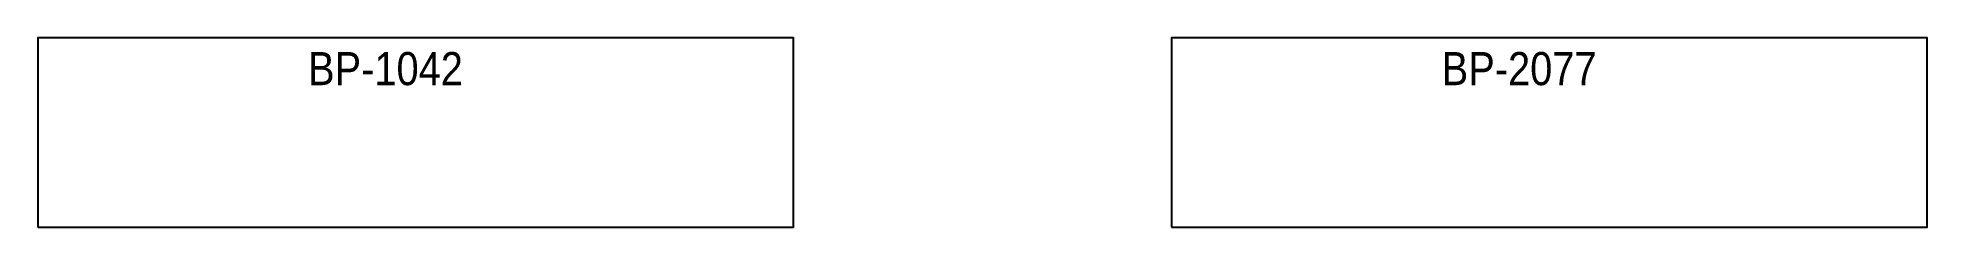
# Model space of a CAD drawing. Extents: x 0 to 200, y -60 to -40.
import ezdxf
from ezdxf.enums import TextEntityAlignment as Align

# ---------------------------------------------------------------- set-up
doc = ezdxf.new("R2010")
doc.units = 0
doc.layers.get('0').update_dxf_attribs({"linetype": 'CONTINUOUS'})
doc.layers.add('TITLE', color=2, linetype='CONTINUOUS')

# ---------------------------------------------------------------- blocks, each defined once
blk = doc.blocks.new('TITLEBLOCK')
blk.add_lwpolyline([(0, 0), (80, 0), (80, 20), (0, 20)], close=True)
for tag, p in [('DWGNO', (5, 15)), ('REV', (5, 8)), ('MATERIAL', (5, 1))]:
    blk.add_attdef(tag, p, '', height=3.5)

msp = doc.modelspace()

# ---------------------------------------------------------------- block references
at = {"layer": 'TITLE'}
ref = msp.add_blockref('TITLEBLOCK', (0, -60), dxfattribs=at)
ref.add_attrib('DWGNO', 'BP-1042', dxfattribs={"height": 3.5, "width": 0.9}).set_placement((45, -43.25), align=Align.MIDDLE_RIGHT)
ref = msp.add_blockref('TITLEBLOCK', (120, -60), dxfattribs=at)
ref.add_attrib('DWGNO', 'BP-2077', dxfattribs={"height": 3.5, "width": 0.9}).set_placement((165, -43.25), align=Align.MIDDLE_RIGHT)

doc.saveas('drawing.dxf')
